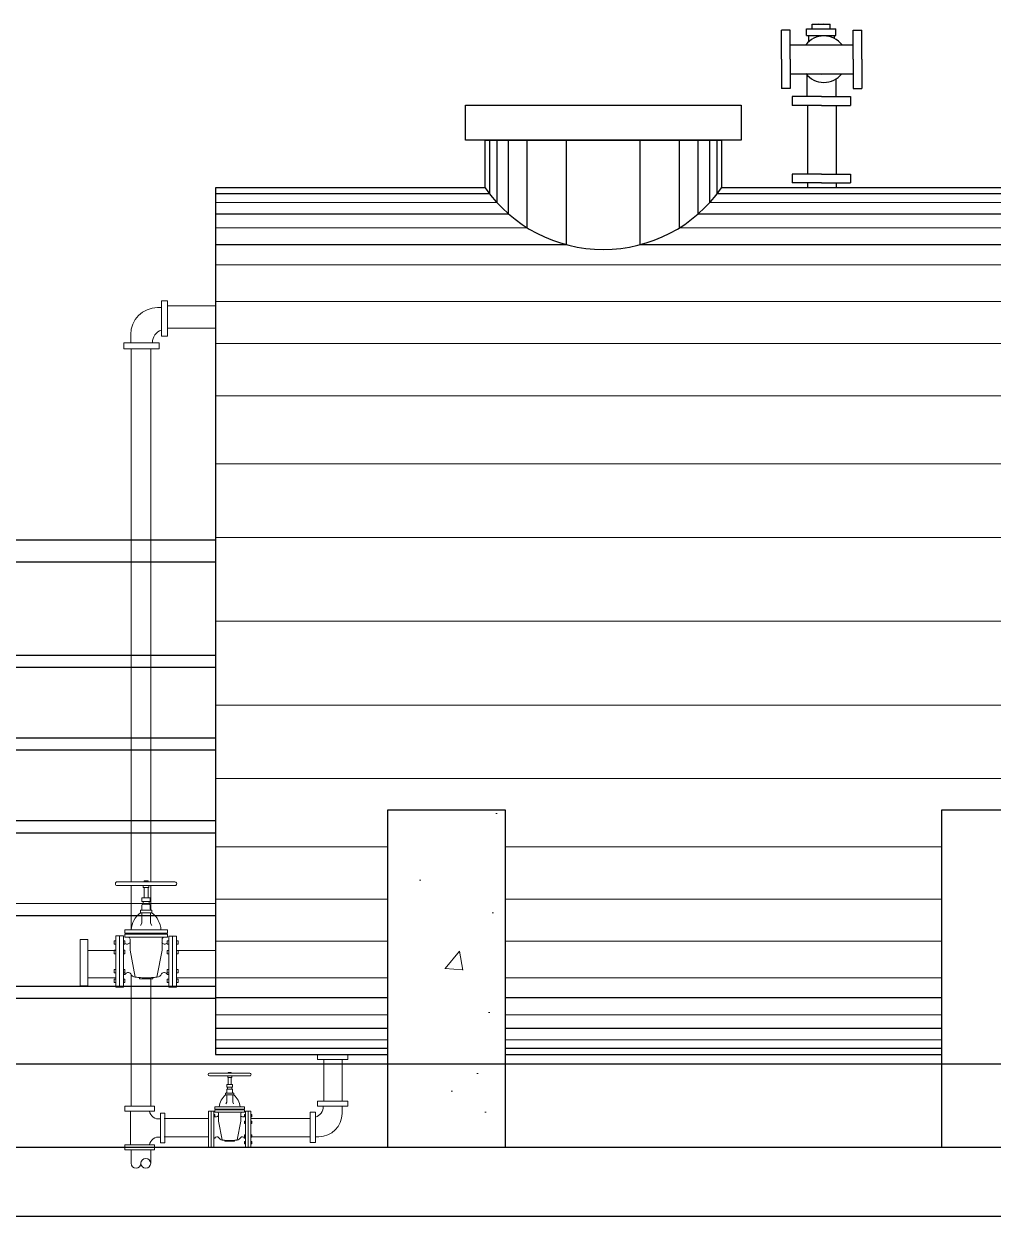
# Model space of a CAD drawing. Header units: millimetres. Extents: x 2148 to 2681, y 758 to 986.
# Drawn here: x 2465.182 to 2466.939, y 877.748 to 879.908 of the extents above; entities that cross this region are included whole.
import ezdxf

# ---------------------------------------------------------------- set-up
doc = ezdxf.new("R2010")
doc.units = ezdxf.units.MM
for name, color, linetype in [('A-Stairs', 1, 'Continuous'), ('cladding', 2, 'Continuous'), ('ELAYOUT', 4, 'Continuous')]:
    doc.layers.add(name, color=color, linetype=linetype)

msp = doc.modelspace()

# ---------------------------------------------------------------- hatches: boundary and pattern name
at = {"lineweight": 0}
h = msp.add_hatch(dxfattribs=at)
h.set_pattern_fill('AR-CONC', color=8, scale=0.054235, style=0)
h.set_pattern_definition([(50, (2459.2924, 860.31535), (0.3890046, -0.0340335), [0.040676, -0.447437]), (355, (2459.2924, 860.31535), (-0.0752515, 0.40795), [0.032541, -0.35795]), (100.4514, (2459.3248, 860.3125), (0.3137534, 0.373916), [0.034569, -0.380263]), (46.1842, (2459.2924, 860.4238), (0.578816, -0.089769), [0.061014, -0.671156]), (96.6356, (2459.3406, 860.41634), (0.506912, 0.528311), [0.051854, -0.570394]), (351.1842, (2459.2924, 860.4238), (0.506912, 0.528311), [0.048811, -0.536924]), (21, (2459.34663, 860.3967), (0.3237313, -0.2183595), [0.040676, -0.447437]), (326, (2459.34663, 860.3967), (0.1319616, 0.393284), [0.032541, -0.35795]), (71.4514, (2459.3736, 860.3785), (0.455693, 0.174924), [0.034569, -0.380263]), (37.5, (2459.29239, 860.31535), (0.0065949, 0.1805443), [0, -0.353611, 0, -0.3633731, 0, -0.3593055]), (7.5, (2459.2924, 860.31535), (0.1426752, 0.2139084), [0, -0.207177, 0, -0.3454757, 0, -0.1369429]), (327.5, (2459.17145, 860.31535), (0.2895175, -0.0122326), [0, -0.135587, 0, -0.4230314, 0, -0.5613302]), (317.5, (2459.1172, 860.31535), (0.31629, 0.0542917), [0, -0.176263, 0, -0.2809363, 0, -0.3986258])])
h.paths.add_polyline_path([(2466.0551805, 877.8725068), (2465.8410209, 877.8725068), (2465.8410209, 878.483565), (2466.0551805, 878.483565)])

# ---------------------------------------------------------------- linework, layer by layer
at = {"color": 8}
for p, q in [((2466.6108812, 879.8991335, -0.5562775), (2466.6108812, 879.9075484, -0.5562775)), ((2466.6108812, 879.9075484, -0.5562775), (2466.6436137, 879.9075484, -0.5562775)), ((2466.6436137, 879.8991335, -0.5562775), (2466.6436137, 879.9075484, -0.5562775)), ((2466.5710892, 879.897229, -0.0000001), (2466.555235, 879.8972271, -0.0000001)), ((2466.5552413, 879.8443824, -0.0000001), (2466.555235, 879.8972271, -0.0000001)), ((2466.5710955, 879.8443824, -0.0000001), (2466.5710892, 879.897229, -0.0000001)), ((2466.6006543, 879.8991335, -0.5562775), (2466.6538405, 879.8991335, -0.5562775)), ((2466.6006543, 879.8872735, -0.5562775), (2466.6006543, 879.8991335, -0.5562775)), ((2466.6006543, 879.8872735, -0.5562775), (2466.6343922, 879.8872735, -0.5562775)), ((2466.6043554, 879.8872735, -0.1147459), (2466.6043554, 879.8761087, -0.1147459)), ((2466.6343922, 879.8872735, -0.5562775), (2466.6538405, 879.8872735, -0.5562775)), ((2466.6507008, 879.8872735, -0.1147459), (2466.6507008, 879.8819755, -0.1147459)), ((2466.6538405, 879.8872735, -0.5562775), (2466.6538405, 879.8991335, -0.5562775)), ((2466.6848838, 879.8443824, -0.0000001), (2466.6848901, 879.897229, -0.0000001)), ((2466.6848901, 879.897229, -0.0000001), (2466.7007443, 879.8972271, -0.0000001)), ((2466.7007381, 879.8443824, -0.0000001), (2466.7007443, 879.8972271, -0.0000001)), ((2466.5710924, 879.8706565, -0.0000001), (2466.6848869, 879.8706565, -0.0000001)), ((2466.5552413, 879.8443824, -0.0000001), (2466.555235, 879.7915377, -0.0000001)), ((2466.5710955, 879.8443824, -0.0000001), (2466.5710892, 879.7915358, -0.0000001)), ((2466.6848838, 879.8443824, -0.0000001), (2466.6848901, 879.7915358, -0.0000001)), ((2466.7007381, 879.8443824, -0.0000001), (2466.7007443, 879.7915377, -0.0000001)), ((2466.5710924, 879.8178462, -0.1147459), (2466.6328645, 879.8178462, -0.1147459)), ((2466.6341186, 879.8181083, -0.0000001), (2466.6848869, 879.8181083, -0.0000001)), ((2466.6013964, 879.8154912, -0.1147459), (2466.6013963, 879.776522, -0.1147459)), ((2466.6539445, 879.8085934, -0.1147459), (2466.6539445, 879.776522, -0.1147459)), ((2466.5710892, 879.7915358, -0.0000001), (2466.555235, 879.7915377, -0.0000001)), ((2466.6276704, 879.7765251, -0.1147459), (2466.5748238, 879.7765188, -0.1147459)), ((2466.5748238, 879.7765188, -0.1147459), (2466.5748257, 879.7606646, -0.1147459)), ((2466.6276704, 879.7765251, -0.1147459), (2466.680517, 879.7765188, -0.1147459)), ((2466.680517, 879.7765188, -0.1147459), (2466.6805152, 879.7606646, -0.1147459)), ((2466.6848901, 879.7915358, -0.0000001), (2466.7007443, 879.7915377, -0.0000001)), ((2466.6276704, 879.7606708, -0.1147459), (2466.5748257, 879.7606646, -0.1147459)), ((2466.6020306, 879.7606678, -0.0000001), (2466.6020306, 879.6362655, -0.0000001)), ((2466.6276704, 879.7606708, -0.1147459), (2466.6805152, 879.7606646, -0.1147459)), ((2466.6545788, 879.7606676, -0.0000001), (2466.6545788, 879.6362654, -0.0000001)), ((2466.026249, 879.6000497, -0.0000001), (2466.026249, 879.6975364, -0.0000001)), ((2466.03954, 879.5843356, -0.0000001), (2466.03954, 879.6975364, -0.0000001)), ((2466.060602, 879.5637869, -0.0000001), (2466.060602, 879.6975364, -0.0000001)), ((2466.0943306, 879.5388598, -0.0000001), (2466.0943306, 879.6975364, -0.0000001)), ((2466.1654337, 879.5081681, -0.0000001), (2466.1654337, 879.6975364, -0.0000001)), ((2466.2992568, 879.5081681, -0.0000001), (2466.2992568, 879.6975364, -0.0000001)), ((2466.3703598, 879.5388598, -0.0000001), (2466.3703598, 879.6975364, -0.0000001)), ((2466.4040884, 879.5637869, -0.0000001), (2466.4040884, 879.6975364, -0.0000001)), ((2466.4251504, 879.5843356, -0.0000001), (2466.4251504, 879.6975364, -0.0000001)), ((2466.4384414, 879.6000497, -0.0000001), (2466.4384414, 879.6975364, -0.0000001)), ((2466.6276704, 879.6362685, -0.1147459), (2466.5748238, 879.6362623, -0.1147459)), ((2466.5748238, 879.6362623, -0.1147459), (2466.5748257, 879.620408, -0.1147459)), ((2466.6276704, 879.6362685, -0.1147459), (2466.680517, 879.6362623, -0.1147459)), ((2466.680517, 879.6362623, -0.1147459), (2466.6805152, 879.620408, -0.1147459)), ((2466.026249, 879.6000497, -0.0000001), (2465.5291523, 879.6000497, -0.0000001)), ((2468.3416523, 879.6000497, -0.0000001), (2466.4384414, 879.6000497, -0.0000001)), ((2466.6276704, 879.6204143, -0.1147459), (2466.5748257, 879.620408, -0.1147459)), ((2466.6020306, 879.6204112, -0.0000001), (2466.6020306, 879.6109538, -0.0000001)), ((2466.6276704, 879.6204143, -0.1147459), (2466.6805152, 879.620408, -0.1147459)), ((2466.6545788, 879.6204111, -0.0000001), (2466.6545788, 879.6109538, -0.0000001)), ((2466.060602, 879.5637869, -0.0000001), (2465.5291523, 879.5637869, -0.0000001)), ((2468.3416523, 879.5637869, -0.0000001), (2466.4040884, 879.5637869, -0.0000001)), ((2466.1654337, 879.5081681, -0.0000001), (2465.5291523, 879.5081681, -0.0000001)), ((2468.3416523, 879.5081681, -0.0000001), (2466.2992568, 879.5081681, -0.0000001)), ((2465.8410209, 878.1432354, -0.0000001), (2465.5291523, 878.1432354, -0.0000001)), ((2466.8452729, 878.1432354, -0.0000001), (2466.0551805, 878.1432354, -0.0000001)), ((2465.8410209, 878.0876166, -0.0000001), (2465.5291523, 878.0876166, -0.0000001)), ((2466.8452729, 878.0876166, -0.0000001), (2466.0551805, 878.0876166, -0.0000001)), ((2465.8410209, 878.0513538, -0.0000001), (2465.5291523, 878.0513538, -0.0000001)), ((2466.8452729, 878.0513538, -0.0000001), (2466.0551805, 878.0513538, -0.0000001))]:
    msp.add_line(p, q, dxfattribs=at)
at = {"color": 1}
for p, q in [((2465.9949821, 879.7612821, -0.0000001), (2466.4697084, 879.7612821, -0.0000001)), ((2465.5291523, 879.6109538, -0.0000001), (2465.5291523, 878.0404497, -0.0000001)), ((2466.0181855, 879.6109538, -0.0000001), (2465.5291523, 879.6109538, -0.0000001)), ((2468.3416523, 879.6109538, -0.0000001), (2466.4465049, 879.6109538, -0.0000001)), ((2465.5291523, 878.0404497, -0.0000001), (2465.8410209, 878.0404497, -0.0000001)), ((2466.0551805, 878.0404497, -0.0000001), (2466.8452729, 878.0404497, -0.0000001))]:
    msp.add_line(p, q, dxfattribs=at)
at = {"color": 8, "lineweight": 0}
for p, q in [((2466.03954, 879.5843356, -0.0000001), (2465.5291523, 879.5843356, -0.0000001)), ((2468.3416523, 879.5843356, -0.0000001), (2466.4251504, 879.5843356, -0.0000001)), ((2466.0943306, 879.5388598, -0.0000001), (2465.5291523, 879.5388598, -0.0000001)), ((2468.3416523, 879.5388598, -0.0000001), (2466.3703598, 879.5388598, -0.0000001)), ((2468.3416523, 879.4718912, -0.0000001), (2465.5291523, 879.4718912, -0.0000001)), ((2465.4420515, 879.4062943, -0.0000001), (2465.4313708, 879.4062943, -0.0000001)), ((2465.4313708, 879.4062943, -0.0000001), (2465.4313708, 879.3426113, -0.0000001)), ((2465.4420515, 879.3426113, -0.0000001), (2465.4420515, 879.4062943, -0.0000001)), ((2468.3416523, 879.4053715, -0.0000001), (2465.5291523, 879.4053715, -0.0000001)), ((2465.4313708, 879.3941137, -0.0000001), (2465.4242069, 879.3941137, -0.0000001)), ((2465.4313708, 879.3941137, -0.0000001), (2465.4242069, 879.3941137, -0.0000001)), ((2465.5291523, 879.3973083, -0.0000001), (2465.4420515, 879.3973083, -0.0000001)), ((2465.3755114, 879.3454182, -0.0000001), (2465.3755114, 879.3301191, -0.0000001)), ((2465.4313708, 879.3426113, -0.0000001), (2465.4420515, 879.3426113, -0.0000001)), ((2465.5291523, 879.3568235, -0.0000001), (2465.4420515, 879.3568235, -0.0000001)), ((2465.4270138, 879.3301191, -0.0000001), (2465.3633308, 879.3301191, -0.0000001)), ((2465.3633308, 879.3301191, -0.0000001), (2465.3633308, 879.3194384, -0.0000001)), ((2465.4270138, 879.3194384, -0.0000001), (2465.3633308, 879.3194384, -0.0000001)), ((2465.3763505, 878.3535249, -0.0000001), (2465.3763505, 879.3194384, -0.0000001)), ((2465.4117602, 878.3535249, -0.0000001), (2465.4117602, 879.3194384, -0.0000001)), ((2465.4148332, 879.3301191, -0.0000001), (2465.4148332, 879.3304441, -0.0000001)), ((2465.4270138, 879.3194384, -0.0000001), (2465.4270138, 879.3301191, -0.0000001)), ((2468.3416523, 879.3293487, -0.0000001), (2465.5291523, 879.3293487, -0.0000001)), ((2468.3416523, 879.23432, -0.0000001), (2465.5291523, 879.23432, -0.0000001)), ((2468.3416523, 879.1107845, -0.0000001), (2465.5291523, 879.1107845, -0.0000001)), ((2468.3416523, 878.9777461, -0.0000001), (2465.5291523, 878.9777461, -0.0000001)), ((2468.3416523, 878.8257017, -0.0000001), (2465.5291523, 878.8257017, -0.0000001)), ((2468.3416523, 878.6736573, -0.0000001), (2465.5291523, 878.6736573, -0.0000001)), ((2468.3416523, 878.5406189, -0.0000001), (2465.5291523, 878.5406189, -0.0000001)), ((2465.8410209, 878.4170835, -0.0000001), (2465.5291523, 878.4170835, -0.0000001)), ((2466.8452729, 878.4170835, -0.0000001), (2466.0551805, 878.4170835, -0.0000001)), ((2465.3513548, 878.3535249, -0.0000001), (2465.4556649, 878.3535249, -0.0000001)), ((2465.3513548, 878.3465708, -0.0000001), (2465.455665, 878.3465708, -0.0000001)), ((2465.3763505, 878.2661686, -0.0000001), (2465.3763505, 878.3465708, -0.0000001)), ((2465.3983259, 878.3465708, -0.0000001), (2465.3983259, 878.342862, -0.0000001)), ((2465.3998011, 878.3553793, -0.0000001), (2465.4072187, 878.3553793, -0.0000001)), ((2465.3998011, 878.3553793, -0.0000001), (2465.3998011, 878.3535249, -0.0000001)), ((2465.4072187, 878.3553793, -0.0000001), (2465.4072187, 878.3535249, -0.0000001)), ((2465.4086938, 878.3465708, -0.0000001), (2465.4086938, 878.342862, -0.0000001)), ((2465.4117602, 878.3021278, -0.0000001), (2465.4117602, 878.3465708, -0.0000001)), ((2465.3983259, 878.342862, -0.0000001), (2465.4086938, 878.342862, -0.0000001)), ((2465.3998011, 878.342862, -0.0000001), (2465.3998011, 878.3245942, -0.0000001)), ((2465.4072187, 878.342862, -0.0000001), (2465.4072187, 878.3245942, -0.0000001)), ((2465.3959936, 878.3245942, -0.0000001), (2465.4110262, 878.3245942, -0.0000001)), ((2465.3959936, 878.3245942, -0.0000001), (2465.3959936, 878.3176402, -0.0000001)), ((2465.3959936, 878.3176402, -0.0000001), (2465.4110262, 878.3176402, -0.0000001)), ((2465.3959936, 878.3108101, -0.0000001), (2465.3959936, 878.3039822, -0.0000001)), ((2465.397848, 878.3126645, -0.0000001), (2465.4035099, 878.3126645, -0.0000001)), ((2465.3980438, 878.3176402, -0.0000001), (2465.3980438, 878.3126645, -0.0000001)), ((2465.4091718, 878.3126645, -0.0000001), (2465.4035099, 878.3126645, -0.0000001)), ((2465.408976, 878.3176402, -0.0000001), (2465.408976, 878.3126645, -0.0000001)), ((2465.4110262, 878.3245942, -0.0000001), (2465.4110262, 878.3176402, -0.0000001)), ((2465.4110262, 878.3108101, -0.0000001), (2465.4110262, 878.3039822, -0.0000001)), ((2465.8410209, 878.3220547, -0.0000001), (2465.5291523, 878.3220547, -0.0000001)), ((2466.8452729, 878.3220547, -0.0000001), (2466.0551805, 878.3220547, -0.0000001)), ((2465.3930469, 878.3021278, -0.0000001), (2465.4035099, 878.3021278, -0.0000001)), ((2465.3930469, 878.3021278, -0.0000001), (2465.3930469, 878.2974918, -0.0000001)), ((2465.3930469, 878.2974918, -0.0000001), (2465.4035099, 878.2974918, -0.0000001)), ((2465.3957022, 878.2974918, -0.0000001), (2465.3957022, 878.2785713, -0.0000001)), ((2465.4139729, 878.3021278, -0.0000001), (2465.4035099, 878.3021278, -0.0000001)), ((2465.4139729, 878.2974918, -0.0000001), (2465.4035099, 878.2974918, -0.0000001)), ((2465.4113175, 878.2974918, -0.0000001), (2465.4113175, 878.2785713, -0.0000001)), ((2465.4139729, 878.3021278, -0.0000001), (2465.4139729, 878.2974918, -0.0000001)), ((2465.365031, 878.2606054, -0.0000001), (2465.365031, 878.2661686, -0.0000001)), ((2465.365031, 878.2661686, -0.0000001), (2465.4419888, 878.2661686, -0.0000001)), ((2465.365031, 878.2606054, -0.0000001), (2465.4419888, 878.2606054, -0.0000001)), ((2465.3697671, 878.2586569, -0.0000001), (2465.3697671, 878.2606054, -0.0000001)), ((2465.3957022, 878.2785713, -0.0000001), (2465.3932317, 878.2745153, -0.0000001)), ((2465.4113175, 878.2785713, -0.0000001), (2465.4137881, 878.2745153, -0.0000001)), ((2465.4372527, 878.2586569, -0.0000001), (2465.4372527, 878.2606054, -0.0000001)), ((2465.4419888, 878.2606054, -0.0000001), (2465.4419888, 878.2661686, -0.0000001)), ((2465.2978853, 878.2491141, -0.0000001), (2465.283751, 878.2491141, -0.0000001)), ((2465.283751, 878.2491141, -0.0000001), (2465.283751, 878.164839, -0.0000001)), ((2465.2978853, 878.164839, -0.0000001), (2465.2978853, 878.2491141, -0.0000001)), ((2465.3457287, 878.2405909, -0.0000001), (2465.3457299, 878.2467714, -0.0000001)), ((2465.3457287, 878.2405909, -0.0000001), (2465.3457299, 878.2467714, -0.0000001)), ((2465.3457287, 878.2405909, -0.0000001), (2465.3457299, 878.2467714, -0.0000001)), ((2465.3484738, 878.2405904, -0.0000001), (2465.3457287, 878.2405909, -0.0000001)), ((2465.3484738, 878.2405904, -0.0000001), (2465.3457287, 878.2405909, -0.0000001)), ((2465.3484738, 878.2405904, -0.0000001), (2465.3457287, 878.2405909, -0.0000001)), ((2465.348475, 878.2467709, -0.0000001), (2465.3457299, 878.2467714, -0.0000001)), ((2465.348475, 878.2467709, -0.0000001), (2465.3457299, 878.2467714, -0.0000001)), ((2465.348475, 878.2467709, -0.0000001), (2465.3457299, 878.2467714, -0.0000001)), ((2465.3484743, 878.2552776, -0.0000001), (2465.3623901, 878.2552776, -0.0000001)), ((2465.3484743, 878.162506, -0.0000001), (2465.3484743, 878.2552776, -0.0000001)), ((2465.3554322, 878.162506, -0.0000001), (2465.3554322, 878.2552776, -0.0000001)), ((2465.3623894, 878.2467709, -0.0000001), (2465.3651344, 878.2467714, -0.0000001)), ((2465.3623894, 878.2467709, -0.0000001), (2465.3651344, 878.2467714, -0.0000001)), ((2465.3623894, 878.2467709, -0.0000001), (2465.3651344, 878.2467714, -0.0000001)), ((2465.3623901, 878.162506, -0.0000001), (2465.3623901, 878.2552776, -0.0000001)), ((2465.3623906, 878.2405904, -0.0000001), (2465.3651356, 878.2405909, -0.0000001)), ((2465.3623906, 878.2405904, -0.0000001), (2465.3651356, 878.2405909, -0.0000001)), ((2465.3623906, 878.2405904, -0.0000001), (2465.3651356, 878.2405909, -0.0000001)), ((2465.365031, 878.2530937, -0.0000001), (2465.365031, 878.2586569, -0.0000001)), ((2465.365031, 878.2586569, -0.0000001), (2465.4419888, 878.2586569, -0.0000001)), ((2465.365031, 878.2530937, -0.0000001), (2465.4419888, 878.2530937, -0.0000001)), ((2465.3651356, 878.2405909, -0.0000001), (2465.3651344, 878.2467714, -0.0000001)), ((2465.3651356, 878.2405909, -0.0000001), (2465.3651344, 878.2467714, -0.0000001)), ((2465.3651356, 878.2405909, -0.0000001), (2465.3651344, 878.2467714, -0.0000001)), ((2465.374564, 878.2493849, -0.0000001), (2465.374564, 878.2298046, -0.0000001)), ((2465.4324557, 878.2493849, -0.0000001), (2465.4324557, 878.2298046, -0.0000001)), ((2465.4418933, 878.2404018, -0.0000001), (2465.4418946, 878.2465789, -0.0000001)), ((2465.4418933, 878.2404018, -0.0000001), (2465.4418946, 878.2465789, -0.0000001)), ((2465.4418933, 878.2404018, -0.0000001), (2465.4418946, 878.2465789, -0.0000001)), ((2465.4446369, 878.2404013, -0.0000001), (2465.4418933, 878.2404018, -0.0000001)), ((2465.4446369, 878.2404013, -0.0000001), (2465.4418933, 878.2404018, -0.0000001)), ((2465.4446369, 878.2404013, -0.0000001), (2465.4418933, 878.2404018, -0.0000001)), ((2465.4446381, 878.2465784, -0.0000001), (2465.4418946, 878.2465789, -0.0000001)), ((2465.4446381, 878.2465784, -0.0000001), (2465.4418946, 878.2465789, -0.0000001)), ((2465.4446381, 878.2465784, -0.0000001), (2465.4418946, 878.2465789, -0.0000001)), ((2465.4419888, 878.2530937, -0.0000001), (2465.4419888, 878.2586569, -0.0000001)), ((2465.4585454, 878.2550804, -0.0000001), (2465.4446374, 878.2550804, -0.0000001)), ((2465.4446374, 878.2550804, -0.0000001), (2465.4446374, 878.1623602, -0.0000001)), ((2465.4446374, 878.2434904, -0.0000001), (2465.4446374, 878.1739502, -0.0000001)), ((2465.4515914, 878.2550804, -0.0000001), (2465.4515914, 878.1623602, -0.0000001)), ((2465.4585447, 878.2465784, -0.0000001), (2465.4612883, 878.2465789, -0.0000001)), ((2465.4585447, 878.2465784, -0.0000001), (2465.4612883, 878.2465789, -0.0000001)), ((2465.4585447, 878.2465784, -0.0000001), (2465.4612883, 878.2465789, -0.0000001)), ((2465.4585454, 878.2550804, -0.0000001), (2465.4585454, 878.1623602, -0.0000001)), ((2465.458546, 878.2404013, -0.0000001), (2465.4612895, 878.2404018, -0.0000001)), ((2465.458546, 878.2404013, -0.0000001), (2465.4612895, 878.2404018, -0.0000001)), ((2465.458546, 878.2404013, -0.0000001), (2465.4612895, 878.2404018, -0.0000001)), ((2465.4612895, 878.2404018, -0.0000001), (2465.4612883, 878.2465789, -0.0000001)), ((2465.4612895, 878.2404018, -0.0000001), (2465.4612883, 878.2465789, -0.0000001)), ((2465.4612895, 878.2404018, -0.0000001), (2465.4612883, 878.2465789, -0.0000001)), ((2465.8410209, 878.246032, -0.0000001), (2465.5291523, 878.246032, -0.0000001)), ((2466.8452729, 878.246032, -0.0000001), (2466.0551805, 878.246032, -0.0000001)), ((2465.3484743, 878.2291606, -0.0000001), (2465.2978853, 878.2291606, -0.0000001)), ((2465.3484738, 878.2293773, -0.0000001), (2465.3457287, 878.2293768, -0.0000001)), ((2465.3484738, 878.2293773, -0.0000001), (2465.3457287, 878.2293768, -0.0000001)), ((2465.3484738, 878.2293773, -0.0000001), (2465.3457287, 878.2293768, -0.0000001)), ((2465.3457287, 878.2293768, -0.0000001), (2465.3457299, 878.2231962, -0.0000001)), ((2465.3457287, 878.2293768, -0.0000001), (2465.3457299, 878.2231962, -0.0000001)), ((2465.3457287, 878.2293768, -0.0000001), (2465.3457299, 878.2231962, -0.0000001)), ((2465.348475, 878.2231968, -0.0000001), (2465.3457299, 878.2231962, -0.0000001)), ((2465.348475, 878.2231968, -0.0000001), (2465.3457299, 878.2231962, -0.0000001)), ((2465.348475, 878.2231968, -0.0000001), (2465.3457299, 878.2231962, -0.0000001)), ((2465.3623894, 878.2231968, -0.0000001), (2465.3651344, 878.2231962, -0.0000001)), ((2465.3623894, 878.2231968, -0.0000001), (2465.3651344, 878.2231962, -0.0000001)), ((2465.3623894, 878.2231968, -0.0000001), (2465.3651344, 878.2231962, -0.0000001)), ((2465.3623906, 878.2293773, -0.0000001), (2465.3651356, 878.2293768, -0.0000001)), ((2465.3623906, 878.2293773, -0.0000001), (2465.3651356, 878.2293768, -0.0000001)), ((2465.3623906, 878.2293773, -0.0000001), (2465.3651356, 878.2293768, -0.0000001)), ((2465.3651356, 878.2293768, -0.0000001), (2465.3651344, 878.2231962, -0.0000001)), ((2465.3651356, 878.2293768, -0.0000001), (2465.3651344, 878.2231962, -0.0000001)), ((2465.3651356, 878.2293768, -0.0000001), (2465.3651344, 878.2231962, -0.0000001)), ((2465.374564, 878.2298046, -0.0000001), (2465.3838896, 878.1807968, -0.0000001)), ((2465.4324557, 878.2298046, -0.0000001), (2465.4231302, 878.1807968, -0.0000001)), ((2465.4418933, 878.2230168, -0.0000001), (2465.4418946, 878.2291939, -0.0000001)), ((2465.4418933, 878.2230168, -0.0000001), (2465.4418946, 878.2291939, -0.0000001)), ((2465.4418933, 878.2230168, -0.0000001), (2465.4418946, 878.2291939, -0.0000001)), ((2465.4446369, 878.2230162, -0.0000001), (2465.4418933, 878.2230168, -0.0000001)), ((2465.4446369, 878.2230162, -0.0000001), (2465.4418933, 878.2230168, -0.0000001)), ((2465.4446369, 878.2230162, -0.0000001), (2465.4418933, 878.2230168, -0.0000001)), ((2465.4446381, 878.2291933, -0.0000001), (2465.4418946, 878.2291939, -0.0000001)), ((2465.4446381, 878.2291933, -0.0000001), (2465.4418946, 878.2291939, -0.0000001)), ((2465.4446381, 878.2291933, -0.0000001), (2465.4418946, 878.2291939, -0.0000001)), ((2465.4585447, 878.2291933, -0.0000001), (2465.4612883, 878.2291939, -0.0000001)), ((2465.4585447, 878.2291933, -0.0000001), (2465.4612883, 878.2291939, -0.0000001)), ((2465.4585447, 878.2291933, -0.0000001), (2465.4612883, 878.2291939, -0.0000001)), ((2465.5291523, 878.2291606, -0.0000001), (2465.4585454, 878.2291606, -0.0000001)), ((2465.458546, 878.2230162, -0.0000001), (2465.4612895, 878.2230168, -0.0000001)), ((2465.458546, 878.2230162, -0.0000001), (2465.4612895, 878.2230168, -0.0000001)), ((2465.458546, 878.2230162, -0.0000001), (2465.4612895, 878.2230168, -0.0000001)), ((2465.4612895, 878.2230168, -0.0000001), (2465.4612883, 878.2291939, -0.0000001)), ((2465.4612895, 878.2230168, -0.0000001), (2465.4612883, 878.2291939, -0.0000001)), ((2465.4612895, 878.2230168, -0.0000001), (2465.4612883, 878.2291939, -0.0000001)), ((2465.3484743, 878.1797214, -0.0000001), (2465.2978853, 878.1797214, -0.0000001)), ((2465.3484738, 878.1945879, -0.0000001), (2465.3457287, 878.1945874, -0.0000001)), ((2465.3484738, 878.1945879, -0.0000001), (2465.3457287, 878.1945874, -0.0000001)), ((2465.3484738, 878.1945879, -0.0000001), (2465.3457287, 878.1945874, -0.0000001)), ((2465.3457287, 878.1945874, -0.0000001), (2465.3457299, 878.1884069, -0.0000001)), ((2465.3457287, 878.1945874, -0.0000001), (2465.3457299, 878.1884069, -0.0000001)), ((2465.3457287, 878.1945874, -0.0000001), (2465.3457299, 878.1884069, -0.0000001)), ((2465.3484738, 878.1771933, -0.0000001), (2465.3457287, 878.1771927, -0.0000001)), ((2465.3484738, 878.1771933, -0.0000001), (2465.3457287, 878.1771927, -0.0000001)), ((2465.3484738, 878.1771933, -0.0000001), (2465.3457287, 878.1771927, -0.0000001)), ((2465.3457287, 878.1771927, -0.0000001), (2465.3457299, 878.1710122, -0.0000001)), ((2465.3457287, 878.1771927, -0.0000001), (2465.3457299, 878.1710122, -0.0000001)), ((2465.3457287, 878.1771927, -0.0000001), (2465.3457299, 878.1710122, -0.0000001)), ((2465.348475, 878.1884074, -0.0000001), (2465.3457299, 878.1884069, -0.0000001)), ((2465.348475, 878.1884074, -0.0000001), (2465.3457299, 878.1884069, -0.0000001)), ((2465.348475, 878.1884074, -0.0000001), (2465.3457299, 878.1884069, -0.0000001)), ((2465.3623894, 878.1884074, -0.0000001), (2465.3651344, 878.1884069, -0.0000001)), ((2465.3623894, 878.1884074, -0.0000001), (2465.3651344, 878.1884069, -0.0000001)), ((2465.3623894, 878.1884074, -0.0000001), (2465.3651344, 878.1884069, -0.0000001)), ((2465.3650897, 878.1857814, -0.0000001), (2465.3623901, 878.1857814, -0.0000001)), ((2465.365031, 878.1855402, -0.0000001), (2465.3623901, 878.1855402, -0.0000001)), ((2465.3623906, 878.1945879, -0.0000001), (2465.3651356, 878.1945874, -0.0000001)), ((2465.3623906, 878.1945879, -0.0000001), (2465.3651356, 878.1945874, -0.0000001)), ((2465.3623906, 878.1945879, -0.0000001), (2465.3651356, 878.1945874, -0.0000001)), ((2465.3623906, 878.1771933, -0.0000001), (2465.3651356, 878.1771927, -0.0000001)), ((2465.3623906, 878.1771933, -0.0000001), (2465.3651356, 878.1771927, -0.0000001)), ((2465.3623906, 878.1771933, -0.0000001), (2465.3651356, 878.1771927, -0.0000001)), ((2465.3651356, 878.1945874, -0.0000001), (2465.3651344, 878.1884069, -0.0000001)), ((2465.3651356, 878.1945874, -0.0000001), (2465.3651344, 878.1884069, -0.0000001)), ((2465.3651356, 878.1945874, -0.0000001), (2465.3651344, 878.1884069, -0.0000001)), ((2465.3651356, 878.1771927, -0.0000001), (2465.3651344, 878.1710122, -0.0000001)), ((2465.3651356, 878.1771927, -0.0000001), (2465.3651344, 878.1710122, -0.0000001)), ((2465.3651356, 878.1771927, -0.0000001), (2465.3651344, 878.1710122, -0.0000001)), ((2465.3763505, 877.9470595, -0.0000001), (2465.3763505, 878.1852798, -0.0000001)), ((2465.3913307, 878.1774083, -0.0000001), (2465.3913307, 878.1798875, -0.0000001)), ((2465.4156891, 878.1774083, -0.0000001), (2465.3913307, 878.1774083, -0.0000001)), ((2465.4117602, 877.9470595, -0.0000001), (2465.4117602, 878.1796634, -0.0000001)), ((2465.4156891, 878.1774083, -0.0000001), (2465.4156891, 878.1798875, -0.0000001)), ((2465.4418933, 878.1882467, -0.0000001), (2465.4418946, 878.1944238, -0.0000001)), ((2465.4418933, 878.1882467, -0.0000001), (2465.4418946, 878.1944238, -0.0000001)), ((2465.4418933, 878.1882467, -0.0000001), (2465.4418946, 878.1944238, -0.0000001)), ((2465.4446369, 878.1882461, -0.0000001), (2465.4418933, 878.1882467, -0.0000001)), ((2465.4446369, 878.1882461, -0.0000001), (2465.4418933, 878.1882467, -0.0000001)), ((2465.4446369, 878.1882461, -0.0000001), (2465.4418933, 878.1882467, -0.0000001)), ((2465.4446369, 878.1770393, -0.0000001), (2465.4418933, 878.1770388, -0.0000001)), ((2465.4446369, 878.1770393, -0.0000001), (2465.4418933, 878.1770388, -0.0000001)), ((2465.4446369, 878.1770393, -0.0000001), (2465.4418933, 878.1770388, -0.0000001)), ((2465.4418933, 878.1770388, -0.0000001), (2465.4418946, 878.1708617, -0.0000001)), ((2465.4418933, 878.1770388, -0.0000001), (2465.4418946, 878.1708617, -0.0000001)), ((2465.4418933, 878.1770388, -0.0000001), (2465.4418946, 878.1708617, -0.0000001)), ((2465.4446381, 878.1944233, -0.0000001), (2465.4418946, 878.1944238, -0.0000001)), ((2465.4446381, 878.1944233, -0.0000001), (2465.4418946, 878.1944238, -0.0000001)), ((2465.4446381, 878.1944233, -0.0000001), (2465.4418946, 878.1944238, -0.0000001)), ((2465.4419888, 878.1855402, -0.0000001), (2465.4446374, 878.1855402, -0.0000001)), ((2465.4585447, 878.1944233, -0.0000001), (2465.4612883, 878.1944238, -0.0000001)), ((2465.4585447, 878.1944233, -0.0000001), (2465.4612883, 878.1944238, -0.0000001)), ((2465.4585447, 878.1944233, -0.0000001), (2465.4612883, 878.1944238, -0.0000001)), ((2465.5291523, 878.1797214, -0.0000001), (2465.4585454, 878.1797214, -0.0000001)), ((2465.458546, 878.1882461, -0.0000001), (2465.4612895, 878.1882467, -0.0000001)), ((2465.458546, 878.1882461, -0.0000001), (2465.4612895, 878.1882467, -0.0000001)), ((2465.458546, 878.1882461, -0.0000001), (2465.4612895, 878.1882467, -0.0000001)), ((2465.458546, 878.1770393, -0.0000001), (2465.4612895, 878.1770388, -0.0000001)), ((2465.458546, 878.1770393, -0.0000001), (2465.4612895, 878.1770388, -0.0000001)), ((2465.458546, 878.1770393, -0.0000001), (2465.4612895, 878.1770388, -0.0000001)), ((2465.4612895, 878.1882467, -0.0000001), (2465.4612883, 878.1944238, -0.0000001)), ((2465.4612895, 878.1882467, -0.0000001), (2465.4612883, 878.1944238, -0.0000001)), ((2465.4612895, 878.1882467, -0.0000001), (2465.4612883, 878.1944238, -0.0000001)), ((2465.4612895, 878.1770388, -0.0000001), (2465.4612883, 878.1708617, -0.0000001)), ((2465.4612895, 878.1770388, -0.0000001), (2465.4612883, 878.1708617, -0.0000001)), ((2465.4612895, 878.1770388, -0.0000001), (2465.4612883, 878.1708617, -0.0000001)), ((2465.8410209, 878.1795122, -0.0000001), (2465.5291523, 878.1795122, -0.0000001)), ((2466.8452729, 878.1795122, -0.0000001), (2466.0551805, 878.1795122, -0.0000001)), ((2465.283751, 878.164839, -0.0000001), (2465.2978853, 878.164839, -0.0000001)), ((2465.348475, 878.1710127, -0.0000001), (2465.3457299, 878.1710122, -0.0000001)), ((2465.348475, 878.1710127, -0.0000001), (2465.3457299, 878.1710122, -0.0000001)), ((2465.348475, 878.1710127, -0.0000001), (2465.3457299, 878.1710122, -0.0000001)), ((2465.3484743, 878.162506, -0.0000001), (2465.3623901, 878.162506, -0.0000001)), ((2465.3623894, 878.1710127, -0.0000001), (2465.3651344, 878.1710122, -0.0000001)), ((2465.3623894, 878.1710127, -0.0000001), (2465.3651344, 878.1710122, -0.0000001)), ((2465.3623894, 878.1710127, -0.0000001), (2465.3651344, 878.1710122, -0.0000001)), ((2465.4446381, 878.1708622, -0.0000001), (2465.4418946, 878.1708617, -0.0000001)), ((2465.4446381, 878.1708622, -0.0000001), (2465.4418946, 878.1708617, -0.0000001)), ((2465.4446381, 878.1708622, -0.0000001), (2465.4418946, 878.1708617, -0.0000001)), ((2465.4585454, 878.1623602, -0.0000001), (2465.4446374, 878.1623602, -0.0000001)), ((2465.4585447, 878.1708622, -0.0000001), (2465.4612883, 878.1708617, -0.0000001)), ((2465.4585447, 878.1708622, -0.0000001), (2465.4612883, 878.1708617, -0.0000001)), ((2465.4585447, 878.1708622, -0.0000001), (2465.4612883, 878.1708617, -0.0000001)), ((2465.8410209, 878.1125436, -0.0000001), (2465.5291523, 878.1125436, -0.0000001)), ((2466.8452729, 878.1125436, -0.0000001), (2466.0551805, 878.1125436, -0.0000001)), ((2465.8410209, 878.0670679, -0.0000001), (2465.5291523, 878.0670679, -0.0000001)), ((2466.8452729, 878.0670679, -0.0000001), (2466.0551805, 878.0670679, -0.0000001)), ((2465.7140461, 878.0404497, -0.0000001), (2465.7140461, 878.031182, -0.0000001)), ((2465.7140461, 878.0404497, -0.0000001), (2465.7693038, 878.0404497, -0.0000001)), ((2465.7140461, 878.031182, -0.0000001), (2465.7693038, 878.031182, -0.0000001)), ((2465.7257264, 877.9561957, -0.0000001), (2465.7257264, 878.031182, -0.0000001)), ((2465.7589715, 877.9561957, -0.0000001), (2465.7589715, 878.031182, -0.0000001)), ((2465.7693038, 878.031182, -0.0000001), (2465.7693038, 878.0404497, -0.0000001)), ((2465.5184571, 878.0065266, -0.0000001), (2465.5914743, 878.0065266, -0.0000001)), ((2465.5184571, 878.0016588, -0.0000001), (2465.5914743, 878.0016588, -0.0000001)), ((2465.551337, 878.0016588, -0.0000001), (2465.551337, 877.9990626, -0.0000001)), ((2465.5523696, 878.0078247, -0.0000001), (2465.5575619, 878.0078247, -0.0000001)), ((2465.5523696, 878.0078247, -0.0000001), (2465.5523696, 878.0065266, -0.0000001)), ((2465.5575619, 878.0078247, -0.0000001), (2465.5575619, 878.0065266, -0.0000001)), ((2465.5585945, 878.0016588, -0.0000001), (2465.5585945, 877.9990626, -0.0000001)), ((2465.5497043, 877.9862752, -0.0000001), (2465.5602271, 877.9862752, -0.0000001)), ((2465.5497043, 877.9862752, -0.0000001), (2465.5497043, 877.9814074, -0.0000001)), ((2465.5497043, 877.9814074, -0.0000001), (2465.5602271, 877.9814074, -0.0000001)), ((2465.5511394, 877.9814074, -0.0000001), (2465.5511394, 877.9779244, -0.0000001)), ((2465.551337, 877.9990626, -0.0000001), (2465.5585945, 877.9990626, -0.0000001)), ((2465.5523696, 877.9990626, -0.0000001), (2465.5523696, 877.9862752, -0.0000001)), ((2465.5575619, 877.9990626, -0.0000001), (2465.5575619, 877.9862752, -0.0000001)), ((2465.558792, 877.9814074, -0.0000001), (2465.558792, 877.9779244, -0.0000001)), ((2465.5602271, 877.9862752, -0.0000001), (2465.5602271, 877.9814074, -0.0000001)), ((2465.5476416, 877.9705487, -0.0000001), (2465.5549657, 877.9705487, -0.0000001)), ((2465.5476416, 877.9705487, -0.0000001), (2465.5476416, 877.9673035, -0.0000001)), ((2465.5476416, 877.9673035, -0.0000001), (2465.5549657, 877.9673035, -0.0000001)), ((2465.5495004, 877.9673035, -0.0000001), (2465.5495004, 877.9540591, -0.0000001)), ((2465.5497043, 877.9766263, -0.0000001), (2465.5497043, 877.9718468, -0.0000001)), ((2465.5510024, 877.9779244, -0.0000001), (2465.5549657, 877.9779244, -0.0000001)), ((2465.5589291, 877.9779244, -0.0000001), (2465.5549657, 877.9779244, -0.0000001)), ((2465.5622898, 877.9705487, -0.0000001), (2465.5549657, 877.9705487, -0.0000001)), ((2465.5622898, 877.9673035, -0.0000001), (2465.5549657, 877.9673035, -0.0000001)), ((2465.5602271, 877.9766263, -0.0000001), (2465.5602271, 877.9718468, -0.0000001)), ((2465.5604311, 877.9673035, -0.0000001), (2465.5604311, 877.9540591, -0.0000001)), ((2465.5622898, 877.9705487, -0.0000001), (2465.5622898, 877.9673035, -0.0000001)), ((2465.4188459, 877.9470595, -0.1147459), (2465.3648182, 877.9470595, -0.1147459)), ((2465.3648182, 877.9470595, -0.1147459), (2465.3648182, 877.9379981, -0.1147459)), ((2465.3648182, 877.9379981, -0.1147459), (2465.4188459, 877.9379981, -0.1147459)), ((2465.375152, 877.9379981, -0.1147459), (2465.375152, 877.8765775, -0.1147459)), ((2465.4188459, 877.9379981, -0.1147459), (2465.4188459, 877.9470595, -0.1147459)), ((2465.5164408, 877.9377535, -0.0000001), (2465.5261819, 877.9377535, -0.0000001)), ((2465.5164408, 877.8728134, -0.0000001), (2465.5164408, 877.9377535, -0.0000001)), ((2465.5213113, 877.8728134, -0.0000001), (2465.5213113, 877.9377535, -0.0000001)), ((2465.5261819, 877.8728134, -0.0000001), (2465.5261819, 877.9377535, -0.0000001)), ((2465.5280305, 877.941483, -0.0000001), (2465.5280305, 877.9453772, -0.0000001)), ((2465.5280305, 877.9453772, -0.0000001), (2465.5819009, 877.9453772, -0.0000001)), ((2465.5280305, 877.941483, -0.0000001), (2465.5819009, 877.941483, -0.0000001)), ((2465.5280305, 877.9362248, -0.0000001), (2465.5280305, 877.940119, -0.0000001)), ((2465.5280305, 877.940119, -0.0000001), (2465.5819009, 877.940119, -0.0000001)), ((2465.5280305, 877.9362248, -0.0000001), (2465.5819009, 877.9362248, -0.0000001)), ((2465.5313458, 877.940119, -0.0000001), (2465.5313458, 877.941483, -0.0000001)), ((2465.5495004, 877.9540591, -0.0000001), (2465.547771, 877.9512199, -0.0000001)), ((2465.5604311, 877.9540591, -0.0000001), (2465.5621605, 877.9512199, -0.0000001)), ((2465.5785857, 877.940119, -0.0000001), (2465.5785857, 877.941483, -0.0000001)), ((2465.5819009, 877.941483, -0.0000001), (2465.5819009, 877.9453772, -0.0000001)), ((2465.5819009, 877.9362248, -0.0000001), (2465.5819009, 877.940119, -0.0000001)), ((2465.5934906, 877.9376155, -0.0000001), (2465.583755, 877.9376155, -0.0000001)), ((2465.583755, 877.9376155, -0.0000001), (2465.583755, 877.8727113, -0.0000001)), ((2465.5886228, 877.9376155, -0.0000001), (2465.5886228, 877.8727113, -0.0000001)), ((2465.5934906, 877.9376155, -0.0000001), (2465.5934906, 877.8727113, -0.0000001)), ((2465.7009979, 877.9360885, -0.1147459), (2465.7009979, 877.8808308, -0.1147459)), ((2465.7102655, 877.9360885, -0.1147459), (2465.7009979, 877.9360885, -0.1147459)), ((2465.7102655, 877.8808308, -0.1147459), (2465.7102655, 877.9360885, -0.1147459)), ((2465.7140461, 877.9561957, -0.1147459), (2465.7140461, 877.9469281, -0.1147459)), ((2465.7140461, 877.9561957, -0.1147459), (2465.7693038, 877.9561957, -0.1147459)), ((2465.7140461, 877.9469281, -0.1147459), (2465.7693038, 877.9469281, -0.1147459)), ((2465.7246152, 877.9469281, -0.1147459), (2465.7246152, 877.946646, -0.1147459)), ((2465.7587348, 877.933653, -0.1147459), (2465.7587348, 877.9469281, -0.1147459)), ((2465.7693038, 877.9469281, -0.1147459), (2465.7693038, 877.9561957, -0.1147459)), ((2465.4294442, 877.8802739, -0.1147459), (2465.4294442, 877.9343017, -0.1147459)), ((2465.4294442, 877.9343017, -0.1147459), (2465.4373475, 877.9343017, -0.1147459)), ((2465.5164408, 877.9245263, -0.0000001), (2465.436254, 877.9245263, -0.0000001)), ((2465.4373475, 877.9343017, -0.1147459), (2465.4373475, 877.8802739, -0.1147459)), ((2465.4373475, 877.9239679, -0.1147459), (2465.4373475, 877.8906078, -0.1147459)), ((2465.5261814, 877.9317988, -0.0000001), (2465.5281029, 877.9317992, -0.0000001)), ((2465.5261814, 877.9317988, -0.0000001), (2465.5281029, 877.9317992, -0.0000001)), ((2465.5261814, 877.9317988, -0.0000001), (2465.5281029, 877.9317992, -0.0000001)), ((2465.5261822, 877.9274724, -0.0000001), (2465.5281038, 877.9274728, -0.0000001)), ((2465.5261822, 877.9274724, -0.0000001), (2465.5281038, 877.9274728, -0.0000001)), ((2465.5261822, 877.9274724, -0.0000001), (2465.5281038, 877.9274728, -0.0000001)), ((2465.5281038, 877.9274728, -0.0000001), (2465.5281029, 877.9317992, -0.0000001)), ((2465.5281038, 877.9274728, -0.0000001), (2465.5281029, 877.9317992, -0.0000001)), ((2465.5281038, 877.9274728, -0.0000001), (2465.5281029, 877.9317992, -0.0000001)), ((2465.5347036, 877.9336286, -0.0000001), (2465.5347036, 877.9199224, -0.0000001)), ((2465.5347036, 877.9199224, -0.0000001), (2465.5412315, 877.885617, -0.0000001)), ((2465.5752278, 877.9199224, -0.0000001), (2465.5686999, 877.885617, -0.0000001)), ((2465.5752278, 877.9336286, -0.0000001), (2465.5752278, 877.9199224, -0.0000001)), ((2465.5818341, 877.9273405, -0.0000001), (2465.581835, 877.9316644, -0.0000001)), ((2465.5818341, 877.9273405, -0.0000001), (2465.581835, 877.9316644, -0.0000001)), ((2465.5818341, 877.9273405, -0.0000001), (2465.581835, 877.9316644, -0.0000001)), ((2465.5837546, 877.9273401, -0.0000001), (2465.5818341, 877.9273405, -0.0000001)), ((2465.5837546, 877.9273401, -0.0000001), (2465.5818341, 877.9273405, -0.0000001)), ((2465.5837546, 877.9273401, -0.0000001), (2465.5818341, 877.9273405, -0.0000001)), ((2465.5818341, 877.9151709, -0.0000001), (2465.581835, 877.9194949, -0.0000001)), ((2465.5818341, 877.9151709, -0.0000001), (2465.581835, 877.9194949, -0.0000001)), ((2465.5818341, 877.9151709, -0.0000001), (2465.581835, 877.9194949, -0.0000001)), ((2465.5837546, 877.9151706, -0.0000001), (2465.5818341, 877.9151709, -0.0000001)), ((2465.5837546, 877.9151706, -0.0000001), (2465.5818341, 877.9151709, -0.0000001)), ((2465.5837546, 877.9151706, -0.0000001), (2465.5818341, 877.9151709, -0.0000001)), ((2465.5837555, 877.9316641, -0.0000001), (2465.581835, 877.9316644, -0.0000001)), ((2465.5837555, 877.9316641, -0.0000001), (2465.581835, 877.9316644, -0.0000001)), ((2465.5837555, 877.9316641, -0.0000001), (2465.581835, 877.9316644, -0.0000001)), ((2465.5837555, 877.9194945, -0.0000001), (2465.581835, 877.9194949, -0.0000001)), ((2465.5837555, 877.9194945, -0.0000001), (2465.581835, 877.9194949, -0.0000001)), ((2465.5837555, 877.9194945, -0.0000001), (2465.581835, 877.9194949, -0.0000001)), ((2465.583755, 877.9295024, -0.0000001), (2465.583755, 877.8808243, -0.0000001)), ((2465.5934901, 877.9316641, -0.0000001), (2465.5954106, 877.9316644, -0.0000001)), ((2465.5934901, 877.9316641, -0.0000001), (2465.5954106, 877.9316644, -0.0000001)), ((2465.5934901, 877.9316641, -0.0000001), (2465.5954106, 877.9316644, -0.0000001)), ((2465.5934901, 877.9194945, -0.0000001), (2465.5954106, 877.9194949, -0.0000001)), ((2465.5934901, 877.9194945, -0.0000001), (2465.5954106, 877.9194949, -0.0000001)), ((2465.5934901, 877.9194945, -0.0000001), (2465.5954106, 877.9194949, -0.0000001)), ((2465.5934906, 877.9245263, -0.0000001), (2465.7009979, 877.9245263, -0.0000001)), ((2465.593491, 877.9273401, -0.0000001), (2465.5954115, 877.9273405, -0.0000001)), ((2465.593491, 877.9273401, -0.0000001), (2465.5954115, 877.9273405, -0.0000001)), ((2465.593491, 877.9273401, -0.0000001), (2465.5954115, 877.9273405, -0.0000001)), ((2465.593491, 877.9151706, -0.0000001), (2465.5954115, 877.9151709, -0.0000001)), ((2465.593491, 877.9151706, -0.0000001), (2465.5954115, 877.9151709, -0.0000001)), ((2465.593491, 877.9151706, -0.0000001), (2465.5954115, 877.9151709, -0.0000001)), ((2465.5954115, 877.9273405, -0.0000001), (2465.5954106, 877.9316644, -0.0000001)), ((2465.5954115, 877.9273405, -0.0000001), (2465.5954106, 877.9316644, -0.0000001)), ((2465.5954115, 877.9273405, -0.0000001), (2465.5954106, 877.9316644, -0.0000001)), ((2465.5954115, 877.9151709, -0.0000001), (2465.5954106, 877.9194949, -0.0000001)), ((2465.5954115, 877.9151709, -0.0000001), (2465.5954106, 877.9194949, -0.0000001)), ((2465.5954115, 877.9151709, -0.0000001), (2465.5954106, 877.9194949, -0.0000001)), ((2465.5818341, 877.8908319, -0.0000001), (2465.581835, 877.8951559, -0.0000001)), ((2465.5818341, 877.8908319, -0.0000001), (2465.581835, 877.8951559, -0.0000001)), ((2465.5818341, 877.8908319, -0.0000001), (2465.581835, 877.8951559, -0.0000001)), ((2465.5837555, 877.8951555, -0.0000001), (2465.581835, 877.8951559, -0.0000001)), ((2465.5837555, 877.8951555, -0.0000001), (2465.581835, 877.8951559, -0.0000001)), ((2465.5837555, 877.8951555, -0.0000001), (2465.581835, 877.8951559, -0.0000001)), ((2465.5934901, 877.8951555, -0.0000001), (2465.5954106, 877.8951559, -0.0000001)), ((2465.5934901, 877.8951555, -0.0000001), (2465.5954106, 877.8951559, -0.0000001)), ((2465.5934901, 877.8951555, -0.0000001), (2465.5954106, 877.8951559, -0.0000001)), ((2465.5954115, 877.8908319, -0.0000001), (2465.5954106, 877.8951559, -0.0000001)), ((2465.5954115, 877.8908319, -0.0000001), (2465.5954106, 877.8951559, -0.0000001)), ((2465.5954115, 877.8908319, -0.0000001), (2465.5954106, 877.8951559, -0.0000001)), ((2465.3648182, 877.8675162, -0.1147459), (2465.3648182, 877.8765775, -0.1147459)), ((2465.3648182, 877.8765775, -0.1147459), (2465.4188459, 877.8765775, -0.1147459)), ((2465.4188459, 877.8765775, -0.1147459), (2465.4188459, 877.8675162, -0.1147459)), ((2465.4294442, 877.8906078, -0.1147459), (2465.4291685, 877.8906078, -0.1147459)), ((2465.4373475, 877.8802739, -0.1147459), (2465.4294442, 877.8802739, -0.1147459)), ((2465.5164408, 877.8912812, -0.0000001), (2465.436254, 877.8912812, -0.0000001)), ((2465.5164408, 877.8728134, -0.0000001), (2465.5261819, 877.8728134, -0.0000001)), ((2465.5280716, 877.8891062, -0.0000001), (2465.5261819, 877.8891062, -0.0000001)), ((2465.5280305, 877.8889374, -0.0000001), (2465.5261819, 877.8889374, -0.0000001)), ((2465.5464403, 877.883245, -0.0000001), (2465.5464403, 877.8849804, -0.0000001)), ((2465.5634912, 877.883245, -0.0000001), (2465.5464403, 877.883245, -0.0000001)), ((2465.5634912, 877.883245, -0.0000001), (2465.5634912, 877.8849804, -0.0000001)), ((2465.5837546, 877.8908315, -0.0000001), (2465.5818341, 877.8908319, -0.0000001)), ((2465.5837546, 877.8908315, -0.0000001), (2465.5818341, 877.8908319, -0.0000001)), ((2465.5837546, 877.8908315, -0.0000001), (2465.5818341, 877.8908319, -0.0000001)), ((2465.5837546, 877.8829867, -0.0000001), (2465.5818341, 877.8829863, -0.0000001)), ((2465.5837546, 877.8829867, -0.0000001), (2465.5818341, 877.8829863, -0.0000001)), ((2465.5837546, 877.8829867, -0.0000001), (2465.5818341, 877.8829863, -0.0000001)), ((2465.5818341, 877.8829863, -0.0000001), (2465.581835, 877.8786624, -0.0000001)), ((2465.5818341, 877.8829863, -0.0000001), (2465.581835, 877.8786624, -0.0000001)), ((2465.5818341, 877.8829863, -0.0000001), (2465.581835, 877.8786624, -0.0000001)), ((2465.5837555, 877.8786627, -0.0000001), (2465.581835, 877.8786624, -0.0000001)), ((2465.5837555, 877.8786627, -0.0000001), (2465.581835, 877.8786624, -0.0000001)), ((2465.5837555, 877.8786627, -0.0000001), (2465.581835, 877.8786624, -0.0000001)), ((2465.5819009, 877.8889374, -0.0000001), (2465.583755, 877.8889374, -0.0000001)), ((2465.5934906, 877.8727113, -0.0000001), (2465.583755, 877.8727113, -0.0000001)), ((2465.5934901, 877.8786627, -0.0000001), (2465.5954106, 877.8786624, -0.0000001)), ((2465.5934901, 877.8786627, -0.0000001), (2465.5954106, 877.8786624, -0.0000001)), ((2465.5934901, 877.8786627, -0.0000001), (2465.5954106, 877.8786624, -0.0000001)), ((2465.5934906, 877.8912812, -0.0000001), (2465.7009979, 877.8912812, -0.0000001)), ((2465.593491, 877.8908315, -0.0000001), (2465.5954115, 877.8908319, -0.0000001)), ((2465.593491, 877.8908315, -0.0000001), (2465.5954115, 877.8908319, -0.0000001)), ((2465.593491, 877.8908315, -0.0000001), (2465.5954115, 877.8908319, -0.0000001)), ((2465.593491, 877.8829867, -0.0000001), (2465.5954115, 877.8829863, -0.0000001)), ((2465.593491, 877.8829867, -0.0000001), (2465.5954115, 877.8829863, -0.0000001)), ((2465.593491, 877.8829867, -0.0000001), (2465.5954115, 877.8829863, -0.0000001)), ((2465.5954115, 877.8829863, -0.0000001), (2465.5954106, 877.8786624, -0.0000001)), ((2465.5954115, 877.8829863, -0.0000001), (2465.5954106, 877.8786624, -0.0000001)), ((2465.5954115, 877.8829863, -0.0000001), (2465.5954106, 877.8786624, -0.0000001)), ((2465.7009979, 877.8808308, -0.1147459), (2465.7102655, 877.8808308, -0.1147459)), ((2465.7102655, 877.8913999, -0.1147459), (2465.7164816, 877.8913999, -0.1147459)), ((2465.7102655, 877.8913999, -0.1147459), (2465.7164816, 877.8913999, -0.1147459)), ((2465.4188459, 877.8675162, -0.1147459), (2465.3648182, 877.8675162, -0.1147459)), ((2465.3763505, 877.8433633, -0.0000001), (2465.3763505, 877.8675162, -0.0000001)), ((2465.4117602, 877.8433633, -0.0000001), (2465.4117602, 877.8675162, -0.0000001))]:
    msp.add_line(p, q, dxfattribs=at)
at = {"color": 255}
for p, q in [((2466.0551805, 878.483565, -0.0000001), (2465.8410209, 878.483565, -0.0000001)), ((2465.8410209, 878.483565, -0.0000001), (2465.8410209, 877.8725068, -0.0000001)), ((2466.0551805, 877.8725068, -0.0000001), (2466.0551805, 878.483565, -0.0000001)), ((2467.0594325, 878.483565, -0.0000001), (2466.8452729, 878.483565, -0.0000001)), ((2466.8452729, 878.483565, -0.0000001), (2466.8452729, 877.8725068, -0.0000001))]:
    msp.add_line(p, q, dxfattribs=at)
at = {"color": 1, "elevation": -0.0000001}
msp.add_lwpolyline([(2465.9824923, 879.7612821), (2466.4821981, 879.7612821), (2466.4821981, 879.6975364), (2465.9824923, 879.6975364)], close=True, dxfattribs=at)
msp.add_lwpolyline([(2466.0181855, 879.6109538), (2466.0181855, 879.6975364), (2466.4465049, 879.6975364), (2466.4465049, 879.6109538)], dxfattribs=at)
at = {"color": 8, "lineweight": 0, "elevation": -0.0000001}
for points in [[(2465.3838896, 878.1807968, 0.017166331), (2465.3865298, 878.1803714, 0.018313646), (2465.3935794, 878.1797437, 0.01304577), (2465.4035099, 878.1794846)], [(2465.4231302, 878.1807968, -0.017166331), (2465.42049, 878.1803714, -0.018313646), (2465.4134403, 878.1797437, -0.01304577), (2465.4035099, 878.1794846)], [(2465.5412315, 877.885617, 0.017166331), (2465.5430796, 877.8853192, 0.018313646), (2465.5480144, 877.8848798, 0.01304577), (2465.5549657, 877.8846984)], [(2465.5686999, 877.885617, -0.017166331), (2465.5668518, 877.8853192, -0.018313646), (2465.561917, 877.8848798, -0.01304577), (2465.5549657, 877.8846984)]]:
    msp.add_lwpolyline(points, format="xyb", dxfattribs=at)
at = {"color": 8, "lineweight": 0}
msp.add_circle((2465.4029078, 877.8433342, -0.0000001), 0.0088525, dxfattribs=at)
at = {"color": 8}
for centre, radius, start, end in [((2466.6043263, 879.915493, 0.7407241), 0.0196995, 336.2159415, 338.9571491), ((2466.6486394, 879.915493, 0.7407241), 0.0196995, 201.0428509, 203.7840585), ((2466.6319158, 879.8443815, -0.0000001), 0.042026, 38.2445348, 141.4234437), ((2466.6319158, 879.8443833, -0.0000001), 0.042026, 218.5765563, 321.3025399), ((2466.6279897, 879.8442974, -0.0000001), 0.0268967, 256.8282375, 283.1717622), ((2466.2323452, 879.7608885, -0.0000001), 0.2614283, 214.9961438, 325.0038562)]:
    msp.add_arc(centre, radius, start, end, dxfattribs=at)
at = {"color": 8, "lineweight": 0}
for centre, radius, start, end in [((2465.4242069, 879.3454182, -0.0000001), 0.0486956, 90, 180), ((2465.439181, 879.3304441, -0.0000001), 0.0243478, 108.7098868, 180), ((2465.3513548, 878.3500478, -0.0000001), 0.003477, 90, 270), ((2465.455665, 878.3500478, -0.0000001), 0.003477, 270, 90.0012077), ((2465.3941392, 878.3039822, -0.0000001), 0.0018544, 270, 0), ((2465.397848, 878.3108101, -0.0000001), 0.0018544, 90, 180), ((2465.4091718, 878.3108101, -0.0000001), 0.0018544, 0, 90), ((2465.4128806, 878.3039822, -0.0000001), 0.0018544, 180, 270), ((2465.4195047, 878.2636489, -0.0000001), 0.0429577, 128.0177434, 176.6373645), ((2465.387515, 878.2636489, -0.0000001), 0.0429577, 3.3626355, 51.9822566), ((2465.3687975, 878.2468366, -0.0000001), 0.0062483, 226.5210461, 326.8896551), ((2465.3708552, 878.2493849, -0.0000001), 0.0037088, 0, 90), ((2465.4371565, 878.2468366, -0.0000001), 0.0062483, 213.1103449, 313.4789539), ((2465.4361645, 878.2493849, -0.0000001), 0.0037088, 90, 180), ((2465.3706927, 878.1826491, -0.0000001), 0.0063572, 39.0566808, 152.9488612), ((2465.384524, 878.1904444, -0.0000001), 0.0096685, 203.0773055, 266.2378018), ((2465.4224958, 878.1904444, -0.0000001), 0.0096685, 273.7621982, 336.9226945), ((2465.436327, 878.1826491, -0.0000001), 0.0063572, 27.0511388, 140.9433192), ((2465.5184571, 878.0040927, -0.0000001), 0.0024339, 90, 270), ((2465.5914743, 878.0040927, -0.0000001), 0.0024339, 270, 90.0012077), ((2465.5661621, 877.9436134, -0.0000001), 0.0300704, 128.0177434, 176.6373645), ((2465.5484062, 877.9718468, -0.0000001), 0.0012981, 270, 0), ((2465.5510024, 877.9766263, -0.0000001), 0.0012981, 90, 180), ((2465.5589291, 877.9766263, -0.0000001), 0.0012981, 0, 90), ((2465.5615252, 877.9718468, -0.0000001), 0.0012981, 180, 270), ((2465.5437693, 877.9436134, -0.0000001), 0.0300704, 3.3626355, 51.9822566), ((2465.426243, 877.9405448, -0.1147459), 0.0168331, 188.7016137, 280.0082731), ((2465.5321075, 877.9336286, -0.0000001), 0.0025962, 0, 90), ((2465.577824, 877.9336286, -0.0000001), 0.0025962, 90, 180), ((2465.7034886, 877.946646, -0.1147459), 0.0211266, 288.7098868, 0), ((2465.530667, 877.9318448, -0.0000001), 0.0043738, 226.5210461, 326.8896551), ((2465.5785184, 877.9318448, -0.0000001), 0.0043738, 213.1103449, 313.4789539), ((2465.7164816, 877.933653, -0.1147459), 0.0422531, 270, 0), ((2465.426243, 877.8740308, -0.1147459), 0.0168331, 79.9917269, 171.2983863), ((2465.5319937, 877.8869135, -0.0000001), 0.00445, 39.0566808, 152.9488612), ((2465.5416756, 877.8923703, -0.0000001), 0.0067679, 203.0773055, 266.2378018), ((2465.5682559, 877.8923703, -0.0000001), 0.0067679, 273.7621982, 336.9226945), ((2465.5779377, 877.8869135, -0.0000001), 0.00445, 27.0511388, 140.9433192), ((2465.3852029, 877.8433925, -0.0000001), 0.0088525, 179.8113704, 359.8113704)]:
    msp.add_arc(centre, radius, start, end, dxfattribs=at)
at = {"layer": 'A-Stairs'}
for p, q in [((2461.0347615, 878.9732797, 0), (2465.5291523, 878.9734393, 0)), ((2461.0347615, 878.9332797, 0), (2465.5291523, 878.9334396, 0)), ((2461.0347615, 878.7643011, 0), (2465.5291523, 878.7644611, 0)), ((2461.0347615, 878.7422583, 0), (2465.5291523, 878.7424183, 0)), ((2461.0347615, 878.6143011, 0), (2465.5291523, 878.6144611, 0)), ((2461.0347615, 878.5922583, 0), (2465.5291523, 878.5924183, 0)), ((2461.0347615, 878.4643011, 0), (2465.5291523, 878.4644611, 0)), ((2461.0347615, 878.4422583, 0), (2465.5291523, 878.4424183, 0)), ((2461.0347615, 878.3143011, 0), (2465.5291523, 878.3144611, 0)), ((2461.0347615, 878.2922583, 0), (2465.5291523, 878.2924183, 0)), ((2461.0347615, 878.1643011, 0), (2465.5291523, 878.1644611, 0)), ((2461.0347615, 878.1422583, 0), (2465.5291523, 878.1424183, 0))]:
    msp.add_line(p, q, dxfattribs=at)
at = {"layer": 'A-Stairs', "ltscale": 10}
msp.add_line((2470.2981711, 878.0228541, 0), (2461.0347615, 878.0225178, 0), dxfattribs=at)
at = {"layer": 'cladding'}
msp.add_line((2460.5832027, 877.7475068, 0), (2470.4981711, 877.7478541, 0), dxfattribs=at)
at = {"layer": 'ELAYOUT', "ltscale": 10}
msp.add_line((2460.7332027, 877.8725068, 0), (2470.2981711, 877.8728541, 0), dxfattribs=at)

doc.saveas('drawing.dxf')
